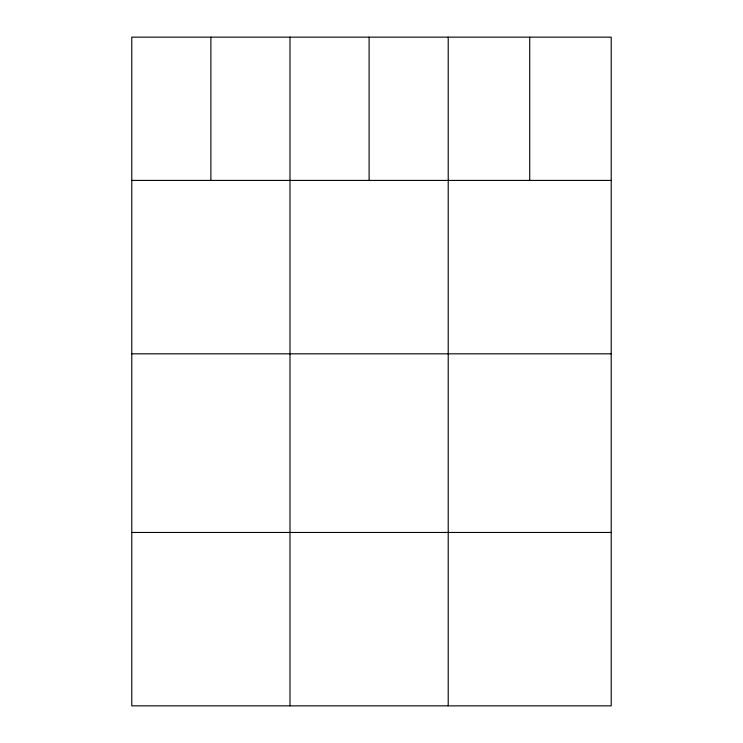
<?xml version="1.0" encoding="UTF-8"?>
<svg xmlns="http://www.w3.org/2000/svg" width="743" height="743" viewBox="0 0 743 743"><rect width="100%" height="100%" fill="white"/><g stroke="black" fill="none" stroke-linecap="round" stroke-linejoin="round"><path stroke-width="1.11" d="M611.22 180.419L611.22 705.85L131.78 705.85L131.78 37.15L611.22 37.15L611.22 180.419L131.78 180.419M131.78 353.817L611.22 353.817M131.78 532.462L611.22 532.462M529.713 37.15L529.713 180.419M448.215 37.15L448.215 705.85M369.104 37.15L369.104 180.419M289.993 37.15L289.993 705.85M210.891 37.15L210.891 180.419"/></g></svg>
